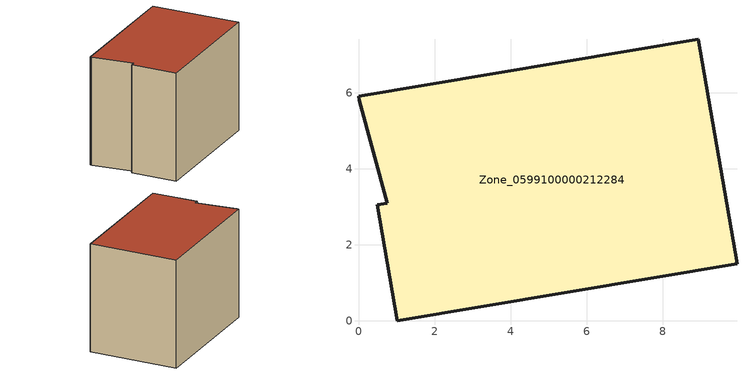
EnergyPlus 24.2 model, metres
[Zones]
Zone_0599100000212284
 floor ground (C_G): 8.94,7.41 9.96,1.5 1.02,0 0.49,3.05 0.75,3.09 0.02,5.81 0,5.91 z0
 wall outside (C_F): 9.96,1.5 8.94,7.41 0,5.91 0.02,5.81 0.75,3.09 0.49,3.05 1.02,0 9.96,1.5 z0:7.4
 roof outside (C_R): 0.49,3.05 1.02,0 9.96,1.5 8.94,7.41 0,5.91 0.02,5.81 0.75,3.09 z7.4
[BUILDING]
Pand.0599100000212284: North Axis=0; Terrain=City; Loads Convergence Tolerance Value=0.04; Temperature Convergence Tolerance Value=0.4; Solar Distribution=FullExterior; Maximum Number of Warmup Days=25; Minimum Number of Warmup Days=1
[Site:Location]
Rotterdam.The.Hague.AP_ZH_NLD Design_Conditions: Latitude=51.96; Longitude=4.45; Time Zone=1; Elevation=-4.5
[SITE:GROUNDTEMPERATURE:BUILDINGSURFACE]
18, 18, 18, 18, 18, 18, 18, 18, 18, 18, 18, 18
[MATERIAL] Thermal Absorptance=0.9; Solar Absorptance=0.7; Visible Absorptance=0.7
Name | Roughness | Thickness | Conductivity | Density | Specific Heat
G.TI.1946 | MediumSmooth | 0.15 | 1 | 540 | 1210
F.TI.1946 | Rough | 0.3 | 0.857143 | 1920 | 840
R.TI.1946 | MediumRough | 0.2 | 0.1 | 1500 | 1000
[CONSTRUCTION]
C_G: G.TI.1946
C_F: F.TI.1946
C_R: R.TI.1946
[ZONE]
Zone_0599100000212284: Type=1; Multiplier=1; Ceiling Height=Autocalculate; Volume=Autocalculate; Floor Area=autocalculate; Part of Total Floor Area=Yes
[ZONEINFILTRATION:DESIGNFLOWRATE]
Infil_Zone_0599100000212284: Zone or ZoneList or Space or SpaceList=Zone_0599100000212284; Schedule=AlwaysOn; Design Flow Rate Calculation Method=Flow/Area; Flow Rate per Floor Area=0.003; Constant Term Coefficient=1; Temperature Term Coefficient=0; Velocity Term Coefficient=0; Velocity Squared Term Coefficient=0
[HVACTEMPLATE:ZONE:IDEALLOADSAIRSYSTEM]
Zone_0599100000212284: Maximum Heating Supply Air Temperature=50; Minimum Cooling Supply Air Temperature=13; Maximum Heating Supply Air Humidity Ratio=0.0156; Minimum Cooling Supply Air Humidity Ratio=0.0077; Heating Limit=NoLimit; Cooling Limit=NoLimit; Dehumidification Control Type=ConstantSensibleHeatRatio; Cooling Sensible Heat Ratio=0.7; Dehumidification Setpoint=60; Humidification Control Type=None; Humidification Setpoint=30; Outdoor Air Method=None; Outdoor Air Flow Rate per Person=0.00944; Outdoor Air Flow Rate per Zone Floor Area=0; Outdoor Air Flow Rate per Zone=0; Demand Controlled Ventilation Type=None; Outdoor Air Economizer Type=NoEconomizer; Heat Recovery Type=None; Sensible Heat Recovery Effectiveness=0.7; Latent Heat Recovery Effectiveness=0.65
[ZONECONTROL:THERMOSTAT]
ThermostatControl_Zone_0599100000212284: Zone or ZoneList=Zone_0599100000212284; Control Type Schedule=DualSetpointControlType; Control 1=Thermostat_Zone_0599100000212284; Temperature Difference Between Cutout And Setpoint=0
[THERMOSTATSETPOINT:DUALSETPOINT]
Thermostat_Zone_0599100000212284: Heating Setpoint Temperature Schedule=HeatingSetpoint_Zone_0599100000212284; Cooling Setpoint Temperature Schedule=CoolingSetpoint_Zone_0599100000212284
[SCHEDULE:COMPACT]
HeatingSetpoint_Zone_0599100000212284: Through: 12/31, For: AllDays, Until: 24:00, 21
CoolingSetpoint_Zone_0599100000212284: Through: 12/31, For: AllDays, Until: 24:00, 24
DualSetpointControlType: Through: 12/31, For: AllDays, Until: 24:00, 4
AlwaysOn: Through: 12/31, For: AllDays, Until: 24:00, 1
